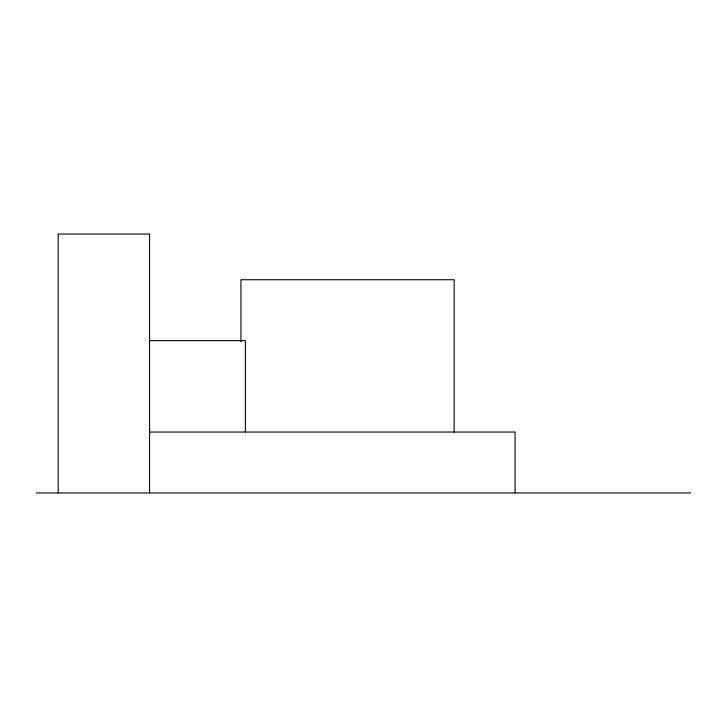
<?xml version="1.0" encoding="UTF-8"?>
<svg xmlns="http://www.w3.org/2000/svg" width="727" height="727" viewBox="0 0 727 727"><rect width="100%" height="100%" fill="white"/><g stroke="black" fill="none" stroke-linecap="round" stroke-linejoin="round"><path stroke-width="1.09" d="M149.562 340.654L245.381 340.654L245.381 432.038M149.562 432.038L515.07 432.038L515.07 492.951M36.35 492.951L690.65 492.951M454.157 432.038L454.157 279.741L240.937 279.741L240.937 341.781M149.562 492.951L149.562 234.049L58.178 234.049L58.178 492.951"/></g></svg>
